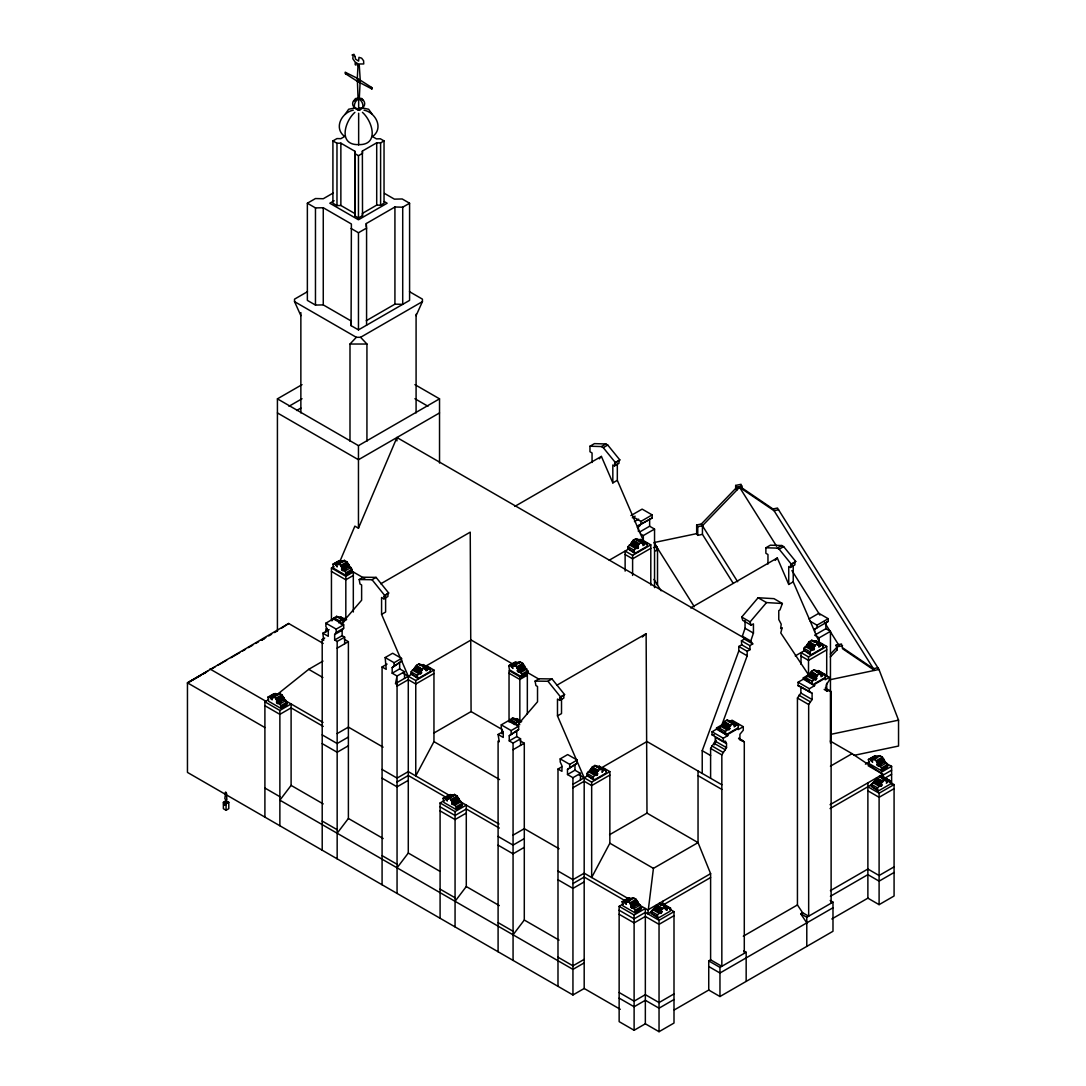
<?xml version="1.0" encoding="UTF-8"?>
<svg xmlns="http://www.w3.org/2000/svg" width="1086" height="1086" viewBox="0 0 1086 1086"><rect width="100%" height="100%" fill="white"/><g stroke="black" fill="none" stroke-linecap="round" stroke-linejoin="round"><path stroke-width="1.5" d="M223.892 804.414L224.3 804.645M225.44 804.957L224.639 804.767M357.308 78.273L358.054 64.522L359.262 65.228L360.226 79.957L359.262 99.111L358.054 98.405L357.308 78.273L345.172 72.219L345.172 73.522L357.308 81.287L372.131 89.079L372.131 87.776L357.308 78.273L360.226 82.97M224.286 803.912L223.73 803.694M223.974 803.83L225.454 805.269M225.793 804.427L225.304 804.305M354.783 215.856L354.932 151.293L340.868 143.162L336.972 143.257L332.913 140.922L332.913 203.231L336.972 205.58L340.868 205.485L354.932 213.603L354.783 215.856L358.461 217.987L362.52 215.639L362.371 151.076L376.706 142.809L380.602 142.89L384.037 140.908L384.037 203.231L380.602 205.213L376.706 205.118L362.371 213.399L362.52 215.639M384.566 193.457L394.408 199.145L402.214 198.969L409.585 203.231L409.585 300.374L358.461 329.886L351.077 325.637L351.389 223.987L323.261 207.738L315.469 207.915L307.365 203.231L307.365 300.388L315.469 305.071L323.261 304.894L351.389 321.13M351.077 325.637L351.294 322.637M343.434 622.997L343.529 622.264M519.434 723.819L519.678 724.81M354.199 101.12L355.461 98.541L357.457 98.242M698.04 771.019L698.04 842.614L653.433 868.366L647.813 913.801L651.885 911.453M276.835 694.321L273.957 693.683L267.889 697.185L268.649 701.298L280.717 708.262L286.785 704.76L287.274 703.334L284.532 699.153L277.935 702.669L278.165 703.619L276.808 702.886L276.563 701.597L283.813 697.66L277.039 701.475M283.758 700.103L282.536 698.732L284.03 698.135M342.307 561.978L340.393 560.512L338.995 560.743L332.94 564.245L333.687 568.358L345.769 575.322L351.823 571.82L352.326 570.394L349.583 566.213L342.986 569.729L343.203 570.679L341.859 569.946L341.601 568.657L348.85 564.72L342.09 568.535M347.669 565.154L349.271 567.177L349.04 566.227M452.441 796.065L450.527 794.599L449.142 794.816L443.074 798.319L443.835 802.432L455.903 809.409L461.957 805.907L462.46 804.468L459.717 800.301L453.12 803.803L453.351 804.767L451.993 804.034L451.735 802.744L457.084 799.825M455.305 803.355L458.944 801.251L457.722 799.88L459.215 799.282L457.07 795.943L454.45 794.436L448.382 798.712L446.197 798.454L447.323 801.006L445.966 798.97L443.074 798.319M517.683 662.881L514.805 662.229L508.737 665.732L509.483 669.845L521.565 676.822L527.62 673.32L528.122 671.881L525.38 667.714L518.782 671.216L519.013 672.18L517.655 671.447L517.398 670.157L524.66 666.22L517.886 670.035M518.538 672.166L524.592 668.664L523.371 667.293L524.864 666.695M631.509 899.439L629.581 897.973L628.197 898.203L622.129 901.706L622.889 905.819L634.957 912.783L641.025 909.281L641.514 907.842L638.772 903.674L632.174 907.19L632.405 908.14L631.047 907.407L630.803 906.118L635.649 903.321M877.352 757.689L877.352 756.657L874.461 756.019L868.393 759.521L869.153 763.634L881.221 770.598L887.289 767.096L887.778 765.671L885.036 761.503L878.438 765.006L878.669 765.956L877.312 765.223L877.067 763.933L884.316 759.996L877.556 763.811M891.606 784.255L891.606 766.309L884.262 762.453L883.122 760.444L880.705 761.843M224.761 804.061L223.54 803.192M430.518 669.655L430.015 671.664L417.947 678.628L411.132 673.877L411.132 671.881L412.517 670.062L414.024 669.193L414.689 670.401L415.639 668.704L414.255 668.406L416.44 665.365L419.06 663.845L425.318 668.257L427.056 667.985L426.119 670.795L429.309 668.107L430.518 669.655L425.671 666.858M647.365 544.453L646.862 546.462L634.794 553.439L627.98 548.674L627.98 546.692L630.857 544.005L638.283 547.982L638.12 546.679L631.102 543.217L633.287 540.163L635.907 538.656L643.903 542.783L642.966 545.606L646.156 542.905L647.365 544.453L644.935 543.054M597.083 767.327L599.16 766.159L606.246 770.205L605.92 773.218L593.852 780.182L587.037 775.431L587.037 773.449L588.422 771.617L589.929 770.748L589.929 771.793M661.36 905.276L663.437 904.109L670.524 908.14L670.198 911.154L658.13 918.132L651.315 913.367L651.315 911.385L652.7 909.566L654.206 908.697L654.206 909.729M729.303 721.891L731.38 720.724L738.466 724.769L738.141 727.783L726.072 734.747L719.258 729.996L719.258 728L722.136 725.312L722.136 726.344L725.774 728.448M823.269 646.021L822.767 648.03L810.699 654.994L803.884 650.242L803.884 648.247L806.762 645.559L814.188 649.537L814.025 648.233L807.007 644.772L809.192 641.717L811.812 640.211L819.808 644.351L818.871 647.161L822.061 644.473L823.269 646.021L819.631 643.917M816.183 671.732L818.26 670.564L825.346 674.596L825.034 677.61L812.952 684.587L806.138 679.822L806.138 677.84L807.536 676.021L809.029 675.153L809.029 676.184M890.764 782.096L890.276 784.106L878.194 791.07L871.379 786.318L871.379 784.336L874.271 781.635L880.76 785.246L880.325 786.169L881.683 785.612L881.52 784.309L874.501 780.861L876.701 777.807L882.755 781.309L885.375 779.789L885.565 780.698L887.303 780.427L886.366 783.237L889.57 780.549L890.764 782.096L888.348 780.698M225.169 793.187L225.277 795.807A7.059 4.072 60 0 0 225.033 797.64A1.955 1.127 60 0 0 224.87 798.563L225.562 799.486A3.882 2.24 60 0 0 225.684 801.006L225.684 801.794A1.466 0.842 60 0 1 225.223 801.617L226.933 802.812L226.119 801.115A4.806 2.783 60 0 0 226.309 799.934L226.933 799.432A2.783 1.615 60 0 1 226.77 798.224A5.254 3.041 60 0 0 226.621 796.771L226.54 794.355A1.656 0.95 60 0 0 226.39 793.337M414.024 669.193L420.499 672.804L420.078 673.727L421.436 673.171L421.273 671.867L415.205 668.365M631.102 543.217L632.486 543.516L631.536 545.213M590.594 771.956L591.544 770.273L597.612 773.761L597.341 774.725L595.983 775.282L596.404 774.359L589.929 770.748M654.206 908.697L660.682 912.308L660.926 913.407L661.89 911.711L656.596 908.561M722.814 726.52L723.765 724.824L722.38 724.525L724.566 721.484L727.186 719.964L735.901 724.769L738.466 724.769M722.136 725.312L728.625 728.923L728.869 730.023L729.833 728.326L724.538 725.19M809.694 676.361L810.658 674.664L809.26 674.365L811.459 671.311L814.079 669.804L822.781 674.61L825.346 674.596M809.029 675.153L815.518 678.764L815.762 679.863L816.713 678.166L811.432 675.03M874.501 780.861L881.683 785.612M744.358 639.084L741.439 640.781L749.829 645.613L752.747 643.93L744.358 639.084L742.362 636.179L745.05 628.265L745.05 620.554M752.747 643.93L750.752 641.025L753.44 633.097L753.44 623.853L751.118 625.197L742.729 620.35L741.711 617.052L758.109 597.748L773.979 598.657L782.368 603.504L779.965 609.925L778.771 610.617L778.771 619.522L781.201 624.151L780.671 628.55L782.164 627.694L780.78 632.962L809.097 675.668M280.717 708.262L281.043 705.628L277.935 702.669M345.769 575.322L346.081 572.689L342.986 569.729M455.903 809.409L456.229 806.762L453.12 803.803M521.565 676.822L521.877 674.175L518.782 671.216M634.957 912.783L635.283 910.136L632.174 907.19M881.221 770.598L881.547 767.965L878.438 765.006M702.221 773.436L702.221 750.697L738.806 650.962L738.806 646.469L741.697 644.799L750.073 649.632L747.182 651.301L738.806 646.469M714.547 744.82L716.231 740.218M721.851 724.891L747.182 655.808L747.182 651.301M710.611 778.268L710.611 748.417L715.267 741.168L715.267 737.204L726.507 743.679L726.507 747.657L721.837 754.906L721.837 966.309L710.611 959.834L708.737 960.906L708.737 990.038L674.27 1009.939M340.203 560.688L354.864 526.14L358.461 528.217L396.933 437.522L744.874 638.405M416.087 315.659L422.427 301.609L422.427 299.139L409.49 291.672M345.253 114.139L348.674 109.238L354.878 107.976M630.857 545.036L631.292 544.113M807.197 645.668L807.441 646.767L808.391 645.07L807.007 644.772M874.271 782.68L874.692 781.757M800.871 686.746L812.097 693.221L812.097 699.533L808.663 704.515L808.663 916.19L802.581 912.674L797.436 904.95L797.436 698.04L800.871 693.058L800.871 686.746L798.101 685.687L798.101 682.225L803.341 679.198L814.581 685.687L814.581 684.316L825.156 678.207L825.156 679.768L829.27 677.392L829.27 680.243L826.337 684.75L825.659 689.488L826.962 691.076L829.473 690.465L831.116 691.646L831.116 903.213M433.952 741.643L415.762 775.947L415.762 680.555L433.952 670.062L433.952 741.643L499.614 779.558M609.857 843.211L591.666 877.502L591.666 782.124L609.857 771.617L609.857 843.211L653.433 868.366M617.323 463.993L617.323 480.311L612.83 482.903L612.83 464.944L614.5 465.908L615.341 462.514L619.835 459.921L607.753 445.043L605.893 443.97L594.449 443.631L589.97 446.224L589.97 451.749L592.06 452.957L592.06 462.5M614.5 463.749L619.835 459.921M793.228 565.548L793.228 581.865L788.735 584.458L788.735 566.512L790.404 567.462L791.246 564.068L795.739 561.476L783.658 546.611L781.798 545.525L770.354 545.186L765.874 547.778L765.874 553.303L767.965 554.512L767.965 564.055M790.404 565.317L795.739 561.476M397.055 867.823L408.282 853.039L408.282 676.239L381.58 614.364L381.58 597.49L383.901 598.834L384.634 595.359L388.679 593.024L376.095 577.385L363.253 577.209L359.208 579.544L359.982 583.983L361.624 584.933L361.624 600.232L341.018 624.192M383.901 596.404L388.679 593.024M620.269 1009.315L584.187 988.491L584.187 777.793L557.485 715.918L557.485 699.045L559.792 700.389L560.539 696.913L564.584 694.578L552 678.94L539.158 678.764L535.113 681.098L535.887 685.537L537.529 686.488L537.529 701.787L516.922 725.76M559.792 697.972L564.584 694.578M356.955 109.252L359.86 109.944L359.86 107.758M344.656 643.822L344.656 637.129L337.162 641.446L334.651 639.993L334.651 634.55L336.198 632.486L343.692 628.17L343.692 624.803L333.361 618.83L325.881 623.16L325.881 626.527L328.271 631.007L328.271 636.315L322.881 633.192L329.112 629.595M334.651 634.55L342.131 630.233L343.692 628.17M264.903 817.12L264.903 701.814L279.876 710.461L291.102 703.972L291.102 785.395L279.876 800.178L572.946 969.377L584.187 962.902M337.162 833.247L348.389 818.477L348.389 641.663L344.316 639.315M455.061 901.312L466.288 886.543L466.288 805.12L455.061 811.595L440.088 802.961L440.088 918.254M513.067 934.815L524.294 920.032L524.294 743.218L520.153 740.828M417.947 678.628L417.2 675.383L420.499 672.804M634.794 553.439L634.048 550.195L636.925 547.507L636.925 548.539L638.283 547.982M593.852 780.182L593.105 776.938L596.404 774.359M726.072 734.747L725.326 731.502L728.625 728.923M810.699 654.994L809.939 651.749L812.83 649.061L812.83 650.093L814.188 649.537M812.206 683.325L812.206 681.343L815.518 678.764M658.13 918.132L657.383 914.887L660.682 912.308M878.194 791.07L877.447 787.825L880.76 785.246M331.922 620.88L334.108 617.825L336.728 616.305L342.972 620.717L344.71 620.445L344.018 621.572M414.255 668.406L420.323 671.908L422.508 669.641L416.44 665.365M637.156 546.72L639.355 543.665L633.287 540.163M597.612 773.761L590.16 769.974L592.345 766.92L594.965 765.413L601.223 769.811L602.961 769.54L602.024 772.35L603.68 770.205L606.246 770.205M596.228 773.463L598.413 770.422L592.345 766.92M722.38 724.525L728.434 728.027L730.634 725.76L724.566 721.484M813.061 648.274L815.26 645.22L809.192 641.717M809.26 674.365L815.328 677.868L817.514 675.601L811.459 671.311M661.455 911.371L654.437 907.91L656.623 904.855L662.691 908.358L665.311 906.851L665.501 907.76L667.238 907.489L666.302 910.299L667.958 908.154L670.524 908.14M660.505 911.412L662.691 908.358M880.57 784.35L882.755 781.309M354.878 112.347C344.629 121.415 337.922 145.28 358.651 144.614C379.394 145.28 372.688 121.415 362.439 112.347M751.118 625.197L750.087 621.898L766.499 602.581L782.368 603.504M599.323 458.821L601.4 456.405L612.83 482.903M638.025 540.584L640.102 539.416L641.12 539.959M775.228 560.376L777.304 557.96L788.735 584.458M735.901 724.769L734.245 726.914L735.181 724.104L733.43 724.376L729.806 722.271M813.93 642.138L816.007 640.971L817.201 642.518M822.781 674.61L821.125 676.754L822.061 673.944L820.324 674.216L816.686 672.112M881.425 778.214L883.502 777.047L890.588 781.092M357.457 99.627C353.914 102.179 352.339 110.161 358.651 109.442C364.977 110.161 363.403 102.179 359.86 99.627M404.535 678.397L404.535 671.705L397.055 676.021L392.182 673.211L392.182 667.591L401.562 661.157L401.562 658.387L392.657 653.243L385.177 657.559L386.209 669.343L382.082 666.953L382.082 884.764M392.182 667.591L401.562 661.157M372.769 136.374C383.82 128.134 375.661 112.442 364 110.161M349.991 441.174L349.991 344.031L356.33 337.298L360.593 337.298L422.427 301.609M733.145 583.196L702.438 534.366L697.755 535.357L696.669 533.633L696.669 524.986L701.352 524.009L735.67 488.442L735.67 485.428L741.059 484.302L742.145 489.039L741.059 487.315L772.988 508.995L874.488 670.401L842.56 648.722L841.487 643.998L836.098 645.138L837.17 649.862L830.301 656.962M696.669 524.986L697.755 526.71L702.438 525.733L739.552 487.275L774.074 510.719L778.553 509.768M830.369 654.084L836.098 648.152M283.813 697.66L281.885 694.796L279.265 693.289L279.265 694.063L277.079 693.805L271.011 697.307L272.138 699.859L270.781 697.823L267.889 697.185M630.803 906.118L638.269 902.656L636.125 899.317L633.505 897.81L633.505 898.584L631.319 898.326L625.251 901.828L626.378 904.38L625.02 902.344L622.129 901.706M520.561 745.39L520.561 738.792L513.067 743.123L509.253 740.91L509.253 735.751L518.633 729.534L518.633 726.249L508.75 720.547L501.27 724.864L501.27 728.149L503.252 732.439L503.252 737.448L498.094 734.475L503.089 731.597M509.253 735.751L518.633 729.534M420.282 665.609L421.205 664.713L419.25 664.754L419.06 663.845M637.129 540.421L638.052 539.511L644.622 543.462M513.854 719.638L514.764 718.728L512.823 718.783L512.633 717.873L508.832 721.118L514.9 724.62L516.081 722.882L510.013 719.38M728.407 721.728L729.33 720.832L728.462 720.534M660.464 905.113L661.388 904.217L659.433 904.258L659.243 903.348L665.311 906.851M580.44 779.952L580.44 773.368L572.946 777.685L567.489 774.535L567.489 769.431L577.182 763.119L577.182 760.051L567.679 754.566L560.2 758.883L560.2 761.951L561.951 765.766L561.951 771.332L557.987 769.051L557.987 986.319M567.489 769.431L577.182 763.119M642.301 637.034L646.129 633.695L646.985 813.129L698.04 842.614L710.611 873.66L710.611 959.834M338.995 623.065L340.176 621.328L334.108 617.825M277.432 694.293L308.709 669.329L322.976 661.089M281.627 628.115L288.645 623.486L323.194 643.441M288.645 623.486L187.457 682.836L187.457 772.404L572.946 994.966L584.187 988.491M814.649 631.523L814.649 629.215L816.984 627.857L816.984 625.183L828.211 618.694L828.211 621.382L825.876 622.726L825.876 628.699L814.649 635.174L819.224 637.808L830.451 631.333L830.451 743.095M332.913 140.922L336.972 138.574L340.868 138.669L345.172 136.184M354.783 153.533L358.461 155.665L362.52 153.33L362.371 151.076M307.365 203.231L315.469 198.548L323.275 198.738L333.293 192.941M334.121 200.761L329.818 203.231L358.461 219.779L387.132 203.231L384.268 201.575M366.267 226.906L366.267 223.553L394.924 207.005L402.716 207.195L409.585 203.231M351.077 228.481L358.461 232.743L366.579 228.06L366.267 223.553M307.46 291.686L294.523 299.152L294.523 301.623L300.863 315.673M366.267 320.709L394.924 304.161L402.716 304.338L402.716 207.195M277.419 631.142L277.419 398.847L302.03 384.648M288.998 406.259L302.03 398.738M296.627 410.494L300.863 408.051M277.419 398.847L358.461 445.64L439.531 398.834L439.531 463.03M439.531 412.924L358.461 459.731L277.419 412.938M332.94 564.245L340.393 560.512M335.818 564.883L337.176 566.919L336.063 564.367L343.135 560.729L335.818 564.883L334.325 564.014M336.063 564.367L338.248 564.625L344.316 560.349L346.936 561.856L348.85 564.72M331.447 619.943L331.447 568.005L333.945 566.566M338.248 563.851L340.868 565.358L346.936 561.856M343.013 568.697L341.058 566.485L347.113 562.982M342.144 567.408L348.212 563.905M341.52 569.295L346.366 566.498M341.859 569.946L347.927 566.444M343.515 569.716L349.583 566.213M342.742 570.666L346.38 568.575M345.063 570.951L351.117 567.449M346.081 572.689L352.149 569.186M346.258 573.883L352.326 570.394M331.447 568.005L345.823 576.313L353.317 571.996L364.76 578.594M353.317 575.444L345.823 579.775L331.447 571.467M207.779 671.107L187.457 682.836L264.903 727.552M212.123 668.596L215.028 666.913M217.933 665.243L226.635 660.22M230.992 657.709L239.694 652.672M242.599 651.003L245.504 649.333M248.395 647.65L252.753 645.138M255.658 643.469L258.563 641.785M261.454 640.116L265.812 637.604M268.717 635.921L271.609 634.251M274.514 632.568L277.419 630.898M187.457 683.08L200.516 675.546M203.421 673.863L206.326 672.193M261.454 640.36L264.36 638.69M589.97 446.224L601.4 446.563L605.893 443.97M359.208 579.544L372.05 579.72L376.095 577.385M601.4 446.563L603.259 447.636L607.753 445.043M380.765 583.793L470.238 532.14L471.08 711.574L433.667 733.172M514.832 506.388L601.4 456.405M340.176 621.328L342.796 619.807M383.901 598.834L387.933 596.499L387.933 594.083M614.5 465.908L618.993 463.315L618.993 461.156M325.881 623.16L336.198 629.12L343.692 624.803M322.203 850.189L322.203 639.505L324.687 638.066M334.651 639.993L342.131 635.677L344.656 637.129M381.58 614.364L385.611 612.029L385.611 596.838M337.162 648.152L348.389 641.663M269.274 696.954L275.342 693.452M270.781 697.823L278.097 693.669M264.903 701.814L268.581 699.683M271.011 697.307L273.197 697.565L280.5 692.814M270.781 698.855L273.197 697.456M273.197 697.565L275.627 696.167M273.197 696.791L275.817 698.298L281.885 694.796M277.962 701.637L276.007 699.425L282.075 695.922M277.106 700.348L283.161 696.845M280.202 699.506L282.618 698.094M276.468 702.235L282.536 698.732M276.808 702.886L282.876 699.384M278.464 702.656L284.532 699.153M277.69 703.606L281.328 701.515M280.012 703.891L286.08 700.389M281.043 705.628L287.098 702.126M281.206 706.823L287.274 703.334M630.912 515.592L642.138 509.117L652.17 514.9L652.17 517.927L638.405 525.638L638.405 531.529M632.31 517.818L635.12 516.189M382.082 666.953L387.064 664.075M634.455 521.579L638.677 519.149M385.177 657.559L394.082 662.704L401.562 658.387M633.097 516.855L640.944 521.389L652.17 514.9M638.405 525.638L652.17 517.927M637.265 527.199L640.075 525.583M392.182 673.211L399.662 668.881L404.535 671.705M639.803 531.909L649.632 526.235L654.546 529.072L654.546 587.621M640.455 533.905L643.319 535.561L654.546 529.072M397.055 682.727L412.476 673.822M609.246 560.213L629.323 548.62M422.508 668.867L425.128 667.347M639.355 543.665L641.975 542.158L642.165 543.068L643.251 542.715M397.055 686.176L408.282 679.7L415.762 684.017L433.952 673.51M625.129 571.114L625.129 551.05L632.609 555.367L650.799 544.86L650.799 585.096M650.799 548.321L632.609 558.828L625.129 554.498M337.162 733.593L348.389 727.118L383.086 747.141M223.377 802.337L226.105 800.762L228.793 802.323L228.793 808.69L226.078 810.265L223.377 808.717L223.377 802.337L226.078 803.898L228.793 802.323M223.58 804.278L224.245 803.993M348.389 737.055L337.162 743.53L322.203 734.896M348.389 745.783L337.162 752.259L322.203 743.625M508.737 665.732L516.189 662.012M510.121 665.514L512.972 668.419L511.859 665.867L517.913 662.365L520.113 662.623L520.113 661.849L522.733 663.356L524.66 666.22M511.615 666.383L518.932 662.229M511.859 665.867L514.045 666.125L520.113 661.849M514.045 666.125L516.474 664.727M514.045 665.351L516.664 666.858L522.733 663.356M518.809 670.198L516.855 667.985L522.923 664.483M517.954 668.908L524.009 665.406M517.316 670.795L523.371 667.293M517.655 671.447L523.723 667.944M519.312 671.216L525.38 667.714M520.859 672.451L526.914 668.949M521.877 674.175L527.945 670.673M519.841 719.801L519.841 676.782L528.122 671.881M527.334 675.153L519.841 679.469L509.035 673.239M765.874 547.778L777.304 548.118L781.798 545.525M535.113 681.098L547.955 681.275L552 678.94M777.304 548.118L779.164 549.204L783.658 546.611M556.67 685.347L646.129 633.695M690.737 607.943L777.304 557.96M397.055 782.001L408.282 775.513L447.011 797.884M408.282 780.359L397.055 786.834L382.082 778.2M516.081 722.882L518.701 721.375L518.877 722.271L520.832 722.231M559.792 700.389L563.838 698.054L563.838 695.637M790.404 567.462L794.898 564.869L794.898 562.724M501.27 724.864L511.153 730.566L518.633 726.249M509.253 740.91L516.732 736.593L520.561 738.792M557.485 715.918L561.516 713.583L561.516 698.407M513.067 749.707L524.294 743.218M444.459 798.101L450.527 794.599M446.197 798.454L452.265 794.952L454.45 795.21L454.45 794.436M445.966 798.97L452.02 795.468M447.215 798.305L453.283 794.816M440.088 802.961L444.296 800.531M445.966 800.002L448.382 798.59M448.382 798.712L453.242 795.916M448.382 797.938L451.002 799.445L457.07 795.943M459.215 799.282L453.147 802.785L451.192 800.572L457.26 797.07M452.292 801.482L458.346 797.993M452.93 802.296L458.998 798.794M451.654 803.368L457.722 799.88M451.993 804.034L458.061 800.531M453.649 803.803L459.717 800.301M455.767 803.355L459.405 801.264L459.174 800.301M455.197 805.038L461.251 801.536M456.229 806.762L462.283 803.26M456.391 807.97L462.46 804.468M466.288 813.075L455.061 819.55L440.088 810.903M809.029 618.966L818.844 613.291L828.211 618.694M557.987 769.051L561.72 766.892M560.2 758.883L569.702 764.368L577.182 760.051M814.649 629.215L828.211 621.382M567.489 774.535L574.969 770.218L580.44 773.368M572.946 784.282L588.381 775.377M795.251 655.93L805.228 650.175M598.413 770.422L601.033 768.902M815.26 645.22L817.88 643.713L818.057 644.622L819.156 644.283M572.946 787.73L584.187 781.255L591.666 785.572L609.857 775.078M801.02 664.374L801.02 652.605L808.513 656.921L826.704 646.414L826.704 676.619M826.704 649.876L808.513 660.383L801.02 656.066M513.067 835.148L524.294 828.672L559.073 848.75M524.294 838.609L513.067 845.098L498.094 836.451M744.29 953.345L744.29 741.819L739.919 739.905L739.919 734.272L743.272 730.24L743.272 726.697L738.181 729.629L738.181 728.421L727.769 734.435L727.769 735.643L716.543 729.168L716.543 727.946L725.054 723.032M803.341 679.198L803.341 677.84L811.283 673.252M726.507 743.679L725.475 741.209L723.29 741.344L712.063 734.869L712.063 731.76L716.543 729.168M729.575 721.647L732.045 720.208L743.272 726.697M730.634 724.986L733.254 723.466L733.43 724.376M817.514 674.813L820.134 673.306L820.324 674.216M524.294 847.338L513.067 853.827L498.094 845.179M712.063 731.76L723.29 738.236L727.769 735.643M798.101 682.225L809.341 688.7L814.581 685.687M609.572 834.727L646.985 813.129M572.946 883.556L584.187 877.067L626.038 901.244M584.187 881.913L572.946 888.389L557.987 879.755M830.423 766.173L852.089 753.67L882.85 774.223L882.85 778.105M623.513 901.475L629.581 897.973M868.393 759.521L875.845 755.802M869.791 759.304L872.642 762.209L871.515 759.643L877.583 756.155L879.769 756.413L879.769 755.625L882.389 757.146L884.316 759.996M625.02 902.344L632.337 898.19M871.284 760.159L878.601 756.005M625.251 901.828L627.45 902.086L633.505 897.81M871.515 759.643L873.714 759.901L879.769 755.625M669.79 909.213L673.999 911.643L673.999 1023.053L659.039 1031.7L645.342 1023.799L634.115 1030.275L619.142 1021.641L619.142 906.335L623.35 903.905M865.406 764.15L869.628 761.72M625.02 903.376L629.866 900.688M627.45 901.312L630.07 902.819L636.125 899.317M873.714 759.128L876.334 760.648L882.389 757.146M632.201 906.158L630.247 903.946L636.315 900.443M878.465 763.974L876.511 761.761L882.579 758.259M631.346 904.869L637.401 901.366M877.61 762.684L883.678 759.182M631.292 905.995L638.052 902.181M630.708 906.756L636.776 903.253L637.998 904.624M876.972 764.571L883.04 761.069M631.047 907.407L637.115 903.905M877.312 765.223L883.38 761.72M632.704 907.177L638.772 903.674M878.968 765.006L885.036 761.503M631.93 908.127L634.36 906.729M878.194 765.942L880.624 764.544M634.251 908.412L640.319 904.909M880.515 766.227L886.583 762.739M635.283 910.136L641.337 906.647M881.547 767.965L887.601 764.463M635.446 911.344L641.514 907.842M881.723 769.173L887.778 765.671M619.142 906.335L634.115 914.982L645.342 908.493L645.342 1023.799M880.379 772.798L891.606 766.309M710.611 873.66L647.813 909.919L638.541 904.57M830.071 804.685L882.85 774.223L868.135 765.725M881.791 775.879L891.606 770.205M710.611 877.542L662.772 905.167L662.772 901.271M830.071 808.581L871.949 784.391M884.588 778.323L891.606 774.264M584.187 959.359L572.946 965.834L557.987 957.2M619.142 910.217L634.115 918.865L645.342 912.389L659.039 920.29L673.999 911.643M867.877 786.753L879.103 793.228L894.077 784.594L894.077 896.004L879.103 904.652L867.877 898.163L831.849 918.96M673.999 915.702L659.039 924.349L645.342 916.448L634.115 922.924L619.142 914.29M894.077 788.653L879.103 797.3L867.877 790.812M743.299 936.2L797.436 904.95M830.41 890.669L867.877 869.031L879.103 875.52L894.077 866.872M830.41 896.289L867.877 874.651L879.103 881.14L894.077 872.492M806.789 922.883L800.708 913.747L802.581 912.674M673.999 993.934L659.039 1002.568L645.342 994.667L634.115 1001.156L619.142 992.509M708.737 960.906L719.964 967.395L746.163 952.273L746.163 981.391M800.708 913.747L806.789 917.263L832.989 902.14L832.989 931.272L719.964 996.527L708.737 990.038M673.999 999.541L659.039 1008.188L645.342 1000.287L634.115 1006.763L619.142 998.129M832.989 907.76L719.964 973.015L708.737 966.526M357.308 81.287L360.226 79.957M353.303 110.161C341.642 112.442 333.483 128.134 344.547 136.374M356.955 98.935C351.185 99.695 351.185 107.69 356.955 108.451M339.375 617.622L340.909 617.065L342.117 618.613M421.707 665.148L423.255 664.605L424.45 666.152M515.28 719.176L516.814 718.62L520.438 721.579M344.927 620.676L338.656 616.943L336.918 617.215L336.728 616.305M635.907 538.656L636.097 539.566L637.835 539.294L643.903 542.783M603.178 769.77L596.893 766.037L595.155 766.309L594.965 765.413M887.52 780.658L881.235 776.924L879.497 777.196L879.321 776.286L885.375 779.789M451.735 802.744L453.147 802.785M636.858 902.615L638.269 902.656M653.514 547.588L656.786 546.869L656.786 550.521L655.306 550.846M735.67 485.428L736.756 487.152L742.145 486.026M772.988 508.995L777.467 508.044L878.968 669.465L898.543 720.154L898.543 746.041L854.071 755.354M696.669 533.633L653.962 542.579L694.293 606.721M836.098 645.138L837.17 646.835L842.56 645.708M877.895 667.754L873.415 668.691L842.872 647.962M830.532 679.619L878.968 669.465M831.021 734.299L898.543 720.154M712.063 734.869L714.249 734.733M420.323 671.908L421.273 671.867M815.328 677.868L816.278 677.827M728.434 728.027L729.398 727.987M590.16 769.974L591.11 769.92M654.437 907.91L655.387 907.869M359.86 98.242L361.855 98.541L362.968 100.021M349.991 344.031L366.932 344.031L366.932 441.174M362.439 107.976L368.629 109.238L372.064 114.139M819.808 644.351L813.74 640.849L812.002 641.12L811.812 640.211M822.278 674.162L815.993 670.442L814.256 670.714L814.079 669.804M348.158 565.032L349.068 565.195M883.61 760.322L884.533 760.471M798.101 685.687L812.097 693.221M360.362 98.935C366.131 99.695 366.131 107.69 360.362 108.451L359.86 109.944M818.26 670.564L825.523 675.614M731.38 720.724L732.398 721.267M599.16 766.159L600.354 767.707M663.437 904.109L670.7 909.158M358 65.567L359.33 66.341M384.037 140.908L380.344 138.777L376.448 138.872L372.226 136.429M294.523 301.623L356.33 337.298M414.92 384.634L439.531 398.834M825.876 628.699L830.451 631.333M810.237 621.287L816.984 625.183M414.92 398.725L427.952 406.245M758.109 597.748L766.499 602.581M617.323 480.311L643.319 540.543L650.799 544.86M793.228 581.865L819.224 642.097L826.704 646.414M640.102 539.416L647.188 543.448M816.007 640.971L823.093 645.016M820.527 645.016L813.74 640.849M636.097 539.566L642.165 543.068M816.672 644.079L819.102 645.478M641.894 543.367L644.31 544.765M817.785 644.935L820.215 646.333M633.287 540.95L639.355 544.439M809.192 642.505L815.26 646.007M632.12 541.9L638.174 545.403M808.025 643.455L814.079 646.957M632.486 543.516L638.554 547.018M809.165 645.437L814.459 648.573M630.857 544.005L636.925 547.507M806.762 645.559L812.83 649.061M629.364 544.873L635.432 548.362M805.269 646.428L811.337 649.93M627.98 546.692L634.048 550.195M803.884 648.247L809.939 651.749M627.98 548.674L634.048 552.177M803.884 650.242L809.939 653.731M741.711 617.052L750.087 621.898M745.05 628.265L753.44 633.097M818.043 670.904L829.27 677.392M820.052 674.515L822.482 675.926M811.459 672.098L817.514 675.601M810.278 673.048L816.346 676.551M810.658 674.664L816.713 678.166M742.362 636.179L750.752 641.025M810.387 675.628L816.455 679.13M812.124 677.759L815.762 679.863M807.536 676.021L813.59 679.524M825.265 688.035L831.116 691.646M806.138 677.84L812.206 681.343M824.152 689.447L826.962 691.076M803.341 677.84L808.961 681.085M738.806 650.962L747.182 655.808M800.871 693.058L812.097 699.533M798.889 695.216L810.115 701.705M797.436 698.04L808.663 704.515M830.301 741.086L852.089 753.67M883.502 777.047L889.57 780.549M880.597 776.857L888.022 781.092M889.855 782.164L894.077 784.594M881.927 778.608L885.565 780.698M876.701 778.581L882.755 782.083M875.52 779.544L881.588 783.047M875.886 781.16L881.954 784.649M874.271 781.635L880.325 785.137M877.366 784.241L881.004 786.345M872.777 782.504L878.832 786.006M871.379 784.336L877.447 787.825M871.379 786.318L877.447 789.821M736.213 724.376L738.643 725.774M729.113 720.602L735.385 724.335M733.159 724.688L735.589 726.086M724.566 722.258L730.634 725.76M723.398 723.208L729.453 726.71M723.765 724.824L729.833 728.326M723.493 725.787L729.561 729.29M720.642 726.181L726.71 729.683M738.561 738.222L742.77 740.652M738.684 738.575L744.29 741.819M719.258 728L725.326 731.502M716.543 727.946L719.353 729.575M719.258 729.996L725.326 733.498M715.267 741.168L726.507 747.657M714.126 743.326L725.353 749.815M711.669 745.797L722.896 752.286M710.611 748.417L721.837 754.906M702.221 750.697L710.611 755.544M512.117 663.682L471.08 639.98L426.472 665.732L433.952 670.062M538.887 679.13L527.334 672.451L527.334 713.801M721.837 784.757L646.985 741.534L602.377 767.3L609.857 771.617M698.04 775.662L721.837 789.4M519.841 676.782L509.035 670.537L509.035 721.959M344.126 618.205L346.624 619.644M340.909 617.065L345.769 619.875M423.255 664.605L430.341 668.65M516.814 718.62L521.674 721.43M603.992 769.811L606.422 771.209M830.179 900.511L832.989 902.14M420.988 664.483L427.273 668.216M514.56 718.498L520.615 722M338.004 616.875L344.221 620.418M420.35 664.415L427.775 668.65M513.909 718.43L520.126 721.973M596.255 765.969L603.68 770.205M512.633 717.873L518.701 721.375M422.888 666.858L425.318 668.257M512.823 718.783L517.669 721.579M425.047 668.569L427.463 669.967M424.572 669.098L426.988 670.496M334.108 618.599L340.176 622.102M416.44 666.139L422.508 669.641M510.013 720.154L516.081 723.656M592.345 767.693L598.413 771.196M415.273 667.089L421.341 670.591M591.178 768.657L597.246 772.16M592.318 770.626L597.178 773.422M415.639 668.704L421.707 672.207M415.381 669.668L421.436 673.171M591.286 771.223L597.341 774.725M415.897 671.107L420.744 673.904M593.01 773.354L596.648 775.458M412.517 670.062L418.585 673.564M588.422 771.617L594.49 775.119M411.132 671.881L417.2 675.383M587.037 773.449L593.105 776.938M411.132 673.877L417.2 677.379M587.037 775.431L593.105 778.933M471.08 711.574L501.854 729.344M328.434 630.138L325.936 628.699L325.936 632.161M402.838 673.103L415.762 680.555M578.743 774.657L591.666 782.124M397.055 684.614L395.48 683.705L397.055 676.021L397.055 893.411M308.709 669.329L322.881 677.515M743.734 950.861L746.163 952.273M661.17 903.986L667.456 907.706M660.532 903.919L667.958 908.154M664.754 908.602L667.184 910M656.623 905.643L662.691 909.145M655.455 906.593L661.523 910.095M661.89 911.711L655.822 908.208L655.564 909.172L661.618 912.674M654.872 909.905L660.926 913.407M652.7 909.566L658.768 913.054M651.315 911.385L657.383 914.887M281.573 698.474L323.031 722.407M449.889 795.658L408.282 771.63L397.055 778.105L382.082 769.458M458.116 800.409L499.003 824.002M628.943 899.018L584.187 873.185L572.946 879.66L557.987 871.026M651.315 913.367L657.383 916.869M323.207 726.398L291.102 707.868L279.876 714.344L264.903 705.71M499.288 828.061L466.288 809.002L455.061 815.491L440.088 806.844M209.924 668.949L266.056 701.352M291.102 785.395L323.207 803.925M348.389 818.477L383.168 838.541M408.282 853.039L439.844 871.271M466.288 886.543L499.288 905.588M524.294 920.032L559.073 940.109M322.203 821.07L337.162 829.704M382.082 855.632L397.055 864.28M440.088 889.135L455.061 897.769M498.094 922.625L513.067 931.272M264.903 788.042L279.876 796.69M322.203 639.505L323.628 640.401L322.881 633.192M360.593 337.298L366.932 344.031M517.913 662.365L518.877 663.424M342.117 560.865L343.067 561.924M452.265 794.952L453.215 796.011M277.079 693.805L278.03 694.864M779.164 549.204L791.246 564.068M603.259 447.636L615.341 462.514M547.955 681.275L560.539 696.913M372.05 579.72L384.634 595.359M359.86 108.546L360.362 109.252M654.668 543.652L656.786 546.869M739.552 487.275L776.571 546.163M791.925 570.571L819.916 615.097M824.437 622.278L838.894 645.26M735.67 488.442L736.756 490.166L736.756 487.152M701.352 524.009L737.652 581.743M653.962 579.395L661.102 590.77M806.138 679.822L806.898 681.085M884.506 761.503L884.737 762.453M524.837 667.714L525.067 668.677M283.989 699.167L284.22 700.117M226.472 793.242L225.684 792.006L225.291 792.78M727.186 719.964L727.376 720.873M884.533 777.59L884.71 778.594M876.334 760.648L876.511 761.761M630.07 902.819L630.247 903.946M516.664 666.858L516.855 667.985M451.002 799.445L451.192 800.572M340.868 565.358L341.058 566.485M275.817 698.298L276.007 699.425M498.094 734.475L499.248 741.724L498.094 741.059L498.094 951.757M749.829 645.613L750.073 649.632M741.439 640.781L741.697 644.799M879.103 793.228L879.103 904.652M867.877 782.857L867.877 898.163M837.17 646.835L837.17 649.862M826.704 683.311L826.704 688.32M819.224 637.808L819.224 642.097M809.341 688.7L809.341 692.162M808.513 656.921L808.513 675.343M806.789 917.263L806.789 946.395M723.29 738.236L723.29 741.344M719.964 967.395L719.964 996.527M702.438 525.733L702.438 534.366M697.755 526.71L697.755 535.357M659.039 920.29L659.039 1031.7M657.519 548.24L657.519 585.042M649.632 519.149L649.632 526.235M643.319 535.561L643.319 540.543M640.944 521.389L640.944 524.416M634.115 914.982L634.115 1030.275M632.609 555.367L632.609 575.444M628.197 898.203L628.197 900.185M574.969 765.114L574.969 770.218M572.946 777.685L572.946 994.966M569.702 764.368L569.702 767.435M516.732 731.435L516.732 736.593M513.067 743.123L513.067 960.391M511.153 730.566L511.153 733.851M501.841 730.254L501.841 733.715M455.061 811.595L455.061 926.901M416.087 314.248L416.087 412.924M399.662 663.274L399.662 668.881M396.933 437.522L396.933 440.902M394.924 207.005L394.924 304.161M394.082 662.704L394.082 665.474M380.602 142.89L380.602 205.213M376.706 142.809L376.706 205.118M371.534 87.382L371.534 88.767M366.579 228.06L366.579 325.203M358.651 99.926L358.651 110.229M358.651 113.256L358.651 144.967M358.461 155.665L358.461 217.987M358.461 232.743L358.461 329.886M358.461 445.64L358.461 528.217M357.457 109.157L357.457 109.944M354.932 151.293L354.932 213.603M353.317 571.996L353.317 612.002M345.782 72.531L345.782 73.902M345.823 576.313L345.823 619.658M344.316 560.349L344.316 561.123M342.131 630.233L342.131 635.677M340.868 143.162L340.868 205.485M337.162 641.446L337.162 858.836M336.972 143.257L336.972 205.58M336.198 629.12L336.198 632.486M323.261 207.738L323.261 304.894M315.469 207.915L315.469 305.071M300.863 312.592L300.863 412.938M279.876 710.461L279.876 825.754M226.078 803.898L226.078 810.265M355.136 56.716L355.502 59.078L358.611 61.087L358.977 57.327L361.638 58.182L363.606 60.775L363.742 63.952L358.204 64.006L355.991 62.499L355.991 65.119L355.203 64.671L355.203 62.16L352.814 58.725L353.113 55.481L352.068 55.019L353.968 54.3L355.136 56.716"/></g></svg>
